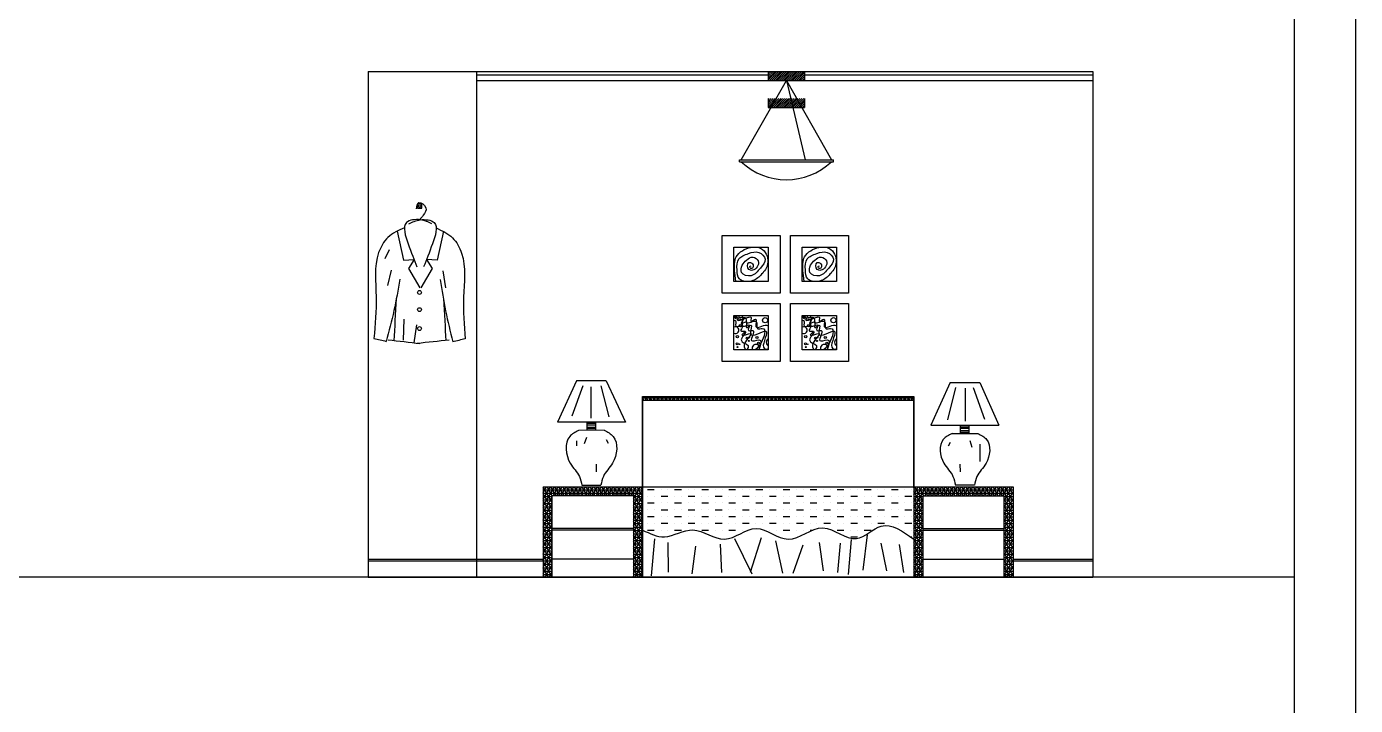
# Model space of a CAD drawing. Header units: inches. Extents: x 8.9 to 51.4, y 11.8 to 36.6.
# Drawn here: x 22.56 to 29.92, y 20.7 to 24.45 of the extents above; entities that cross this region are included whole.
import ezdxf

# ---------------------------------------------------------------- set-up
doc = ezdxf.new("R2010")
doc.units = ezdxf.units.IN
doc.header["$MEASUREMENT"] = 0
for name, color, linetype in [('02', 2, 'Continuous'), ('1', 1, 'Continuous'), ('4', 4, 'Continuous'), ('8', 8, 'Continuous'), ('kadrbm', 4, 'Continuous')]:
    doc.layers.add(name, color=color, linetype=linetype)

# ---------------------------------------------------------------- blocks, each defined once
blk = doc.blocks.new('kadrbm')
at = {"layer": 'kadrbm', "color": 4}
blk.add_lwpolyline([(0, 0), (0, 24.7972), (21, 24.7972), (21, 0), (0, 0)], close=True, dxfattribs=at)
blk.add_lwpolyline([(20.6631, 0.3257), (20.6631, 24.4603), (0.3369, 24.4603), (0.3369, 0.3257), (20.6631, 0.3257)], dxfattribs=at)

msp = doc.modelspace()

# ---------------------------------------------------------------- hatches: boundary and pattern name
at = {"layer": '8'}
h = msp.add_hatch(dxfattribs=at)
h.set_pattern_fill('NET3', color=256, scale=0.15, style=0)
h.set_pattern_definition([(0, (-34.074498, 33.554655), (0, 0.01875), []), (60, (-34.074498, 33.554655), (-0.0162379763, 0.009375), []), (120, (-34.074498, 33.554655), (-0.0162379763, -0.009375), [])])
h.paths.add_polyline_path([(25.9737, 22.4061), (25.9737, 22.3861), (27.4737, 22.3861), (27.4737, 22.4061)])
h = msp.add_hatch(dxfattribs=at)
h.set_pattern_fill('NET3', color=256, scale=0.15, style=0)
h.set_pattern_definition([(0, (65.323836, -13.791286), (0, 0.01875), []), (60, (65.323836, -13.791286), (-0.016237976, 0.009375), []), (120, (65.323836, -13.791286), (-0.016237976, -0.009375), [])])
h.paths.add_polyline_path([(25.9237, 21.8561), (25.9237, 21.4061), (25.9737, 21.4061), (25.9737, 21.9061), (25.4237, 21.9061), (25.4237, 21.4061), (25.4737, 21.4061), (25.4737, 21.8561)])
h.paths.add_polyline_path([(27.9737, 21.8561), (27.9737, 21.4061), (28.0237, 21.4061), (28.0237, 21.9061), (27.4737, 21.9061), (27.4737, 21.4061), (27.5237, 21.4061), (27.5237, 21.8561)])

# ---------------------------------------------------------------- linework, layer by layer
at = {"layer": '02'}
for p, q in [((26.669, 24.2061), (26.669, 24.1554)), ((26.669, 24.2008), (26.6743, 24.2061)), ((26.669, 24.1902), (26.685, 24.2061)), ((26.669, 24.1796), (26.6956, 24.2061)), ((26.669, 24.169), (26.7062, 24.2061)), ((26.669, 24.1584), (26.7168, 24.2061)), ((26.6766, 24.1554), (26.7274, 24.2061)), ((26.6872, 24.1554), (26.738, 24.2061)), ((26.6978, 24.1554), (26.7486, 24.2061)), ((26.7084, 24.1554), (26.7592, 24.2061)), ((26.719, 24.1554), (26.7698, 24.2061)), ((26.7296, 24.1554), (26.7804, 24.2061)), ((26.7402, 24.1554), (26.791, 24.2061)), ((26.7508, 24.1554), (26.8016, 24.2061)), ((26.7615, 24.1554), (26.8122, 24.2061)), ((26.7721, 24.1554), (26.8228, 24.2061)), ((26.7827, 24.1554), (26.8334, 24.2061)), ((26.7933, 24.1554), (26.8441, 24.2061)), ((26.8039, 24.1554), (26.8547, 24.2061)), ((26.8145, 24.1554), (26.8653, 24.2061)), ((26.8251, 24.1554), (26.869, 24.1993)), ((26.869, 24.2061), (26.869, 24.1554)), ((26.519, 23.7161), (26.769, 24.1554)), ((26.769, 24.1554), (27.019, 23.7161)), ((26.769, 24.1554), (26.8724, 23.7161)), ((26.8357, 24.1554), (26.869, 24.1887)), ((26.8463, 24.1554), (26.869, 24.1781)), ((26.8569, 24.1554), (26.869, 24.1675)), ((26.8675, 24.1554), (26.869, 24.1568)), ((26.669, 24.0508), (26.6743, 24.0561)), ((26.669, 24.0402), (26.685, 24.0561)), ((26.669, 24.0561), (26.669, 24.0054)), ((26.669, 24.0296), (26.6956, 24.0561)), ((26.669, 24.019), (26.7062, 24.0561)), ((26.669, 24.0084), (26.7168, 24.0561)), ((26.6766, 24.0054), (26.7274, 24.0561)), ((26.6872, 24.0054), (26.738, 24.0561)), ((26.6978, 24.0054), (26.7486, 24.0561)), ((26.7084, 24.0054), (26.7592, 24.0561)), ((26.719, 24.0054), (26.7698, 24.0561)), ((26.7296, 24.0054), (26.7804, 24.0561)), ((26.7402, 24.0054), (26.791, 24.0561)), ((26.7508, 24.0054), (26.8016, 24.0561)), ((26.7615, 24.0054), (26.8122, 24.0561)), ((26.7721, 24.0054), (26.8228, 24.0561)), ((26.7827, 24.0054), (26.8334, 24.0561)), ((26.7933, 24.0054), (26.8441, 24.0561)), ((26.8039, 24.0054), (26.8547, 24.0561)), ((26.8145, 24.0054), (26.8653, 24.0561)), ((26.8251, 24.0054), (26.869, 24.0493)), ((26.869, 24.0561), (26.869, 24.0054)), ((26.669, 24.0054), (26.869, 24.0054)), ((26.8357, 24.0054), (26.869, 24.0387)), ((26.8463, 24.0054), (26.869, 24.0281)), ((26.8569, 24.0054), (26.869, 24.0175)), ((26.8675, 24.0054), (26.869, 24.0068)), ((26.509, 23.7161), (27.029, 23.7161)), ((26.509, 23.7061), (26.509, 23.7161)), ((26.509, 23.7061), (27.029, 23.7061)), ((27.029, 23.7061), (27.029, 23.7161)), ((24.6154, 23.3215), (24.6511, 23.161)), ((24.8717, 23.3215), (24.836, 23.161)), ((24.5719, 23.2184), (24.5472, 23.1691)), ((24.6511, 23.161), (24.7086, 23.1652)), ((24.7086, 23.1652), (24.6789, 23.1154)), ((24.836, 23.161), (24.7785, 23.1652)), ((24.7785, 23.1652), (24.8082, 23.1154)), ((24.5825, 23.1056), (24.5613, 23.0211)), ((24.6789, 23.1154), (24.7404, 23.0083)), ((24.8082, 23.1154), (24.7467, 23.0083)), ((24.8681, 23.1021), (24.8822, 23.007)), ((24.653, 22.8344), (24.6495, 22.7181)), ((24.7229, 22.8039), (24.7069, 22.7043)), ((25.6437, 22.4649), (25.5816, 22.2981)), ((25.6879, 22.4607), (25.6879, 22.2865)), ((25.7416, 22.4649), (25.7858, 22.2939)), ((27.7057, 22.4562), (27.6615, 22.2766)), ((27.7594, 22.452), (27.7594, 22.2692)), ((27.8036, 22.4562), (27.8657, 22.2808)), ((25.9737, 22.3861), (27.4737, 22.3861)), ((25.7142, 22.2561), (25.6662, 22.2561)), ((25.7142, 22.2481), (25.6662, 22.2481)), ((25.7142, 22.2351), (25.6662, 22.2349)), ((25.7142, 22.2271), (25.6662, 22.2269)), ((27.7331, 22.2388), (27.7811, 22.2388)), ((27.7331, 22.2308), (27.7811, 22.2308)), ((27.7331, 22.2178), (27.7811, 22.2176)), ((27.7331, 22.2098), (27.7811, 22.2096)), ((25.6079, 22.1603), (25.6079, 22.1329)), ((25.6637, 22.1792), (25.6511, 22.1435)), ((25.7721, 22.1687), (25.7826, 22.1487)), ((27.6752, 22.1514), (27.6647, 22.1314)), ((27.7836, 22.1619), (27.7962, 22.1262)), ((27.8394, 22.143), (27.8394, 22.0465)), ((25.7174, 22.0318), (25.7163, 21.9887)), ((27.7299, 22.0318), (27.731, 21.9887)), ((25.9237, 21.8561), (25.4737, 21.8561)), ((25.4737, 21.4061), (25.4737, 21.8561)), ((25.9237, 21.8561), (25.9237, 21.4061)), ((26.0005, 21.8922), (26.038, 21.8922)), ((26.0005, 21.8547), (26.0005, 21.8547)), ((26.038, 21.8547), (26.038, 21.8547)), ((26.0755, 21.8922), (26.0755, 21.8922)), ((26.0755, 21.8547), (26.113, 21.8547)), ((26.113, 21.8922), (26.113, 21.8922)), ((26.1505, 21.8922), (26.188, 21.8922)), ((26.1505, 21.8547), (26.1505, 21.8547)), ((26.188, 21.8547), (26.188, 21.8547)), ((26.2255, 21.8922), (26.2255, 21.8922)), ((26.2255, 21.8547), (26.263, 21.8547)), ((26.263, 21.8922), (26.263, 21.8922)), ((26.3005, 21.8922), (26.338, 21.8922)), ((26.3005, 21.8547), (26.3005, 21.8547)), ((26.338, 21.8547), (26.338, 21.8547)), ((26.3755, 21.8922), (26.3755, 21.8922)), ((26.3755, 21.8547), (26.413, 21.8547)), ((26.413, 21.8922), (26.413, 21.8922)), ((26.4505, 21.8922), (26.488, 21.8922)), ((26.4505, 21.8547), (26.4505, 21.8547)), ((26.488, 21.8547), (26.488, 21.8547)), ((26.5255, 21.8922), (26.5255, 21.8922)), ((26.5255, 21.8547), (26.563, 21.8547)), ((26.563, 21.8922), (26.563, 21.8922)), ((26.6005, 21.8922), (26.638, 21.8922)), ((26.6005, 21.8547), (26.6005, 21.8547)), ((26.638, 21.8547), (26.638, 21.8547)), ((26.6755, 21.8922), (26.6755, 21.8922)), ((26.6755, 21.8547), (26.713, 21.8547)), ((26.713, 21.8922), (26.713, 21.8922)), ((26.7505, 21.8922), (26.788, 21.8922)), ((26.7505, 21.8547), (26.7505, 21.8547)), ((26.788, 21.8547), (26.788, 21.8547)), ((26.8255, 21.8922), (26.8255, 21.8922)), ((26.8255, 21.8547), (26.863, 21.8547)), ((26.863, 21.8922), (26.863, 21.8922)), ((26.9005, 21.8922), (26.938, 21.8922)), ((26.9005, 21.8547), (26.9005, 21.8547)), ((26.938, 21.8547), (26.938, 21.8547)), ((26.9755, 21.8922), (26.9755, 21.8922)), ((26.9755, 21.8547), (27.013, 21.8547)), ((27.013, 21.8922), (27.013, 21.8922)), ((27.0505, 21.8922), (27.088, 21.8922)), ((27.0505, 21.8547), (27.0505, 21.8547)), ((27.088, 21.8547), (27.088, 21.8547)), ((27.1255, 21.8922), (27.1255, 21.8922)), ((27.1255, 21.8547), (27.163, 21.8547)), ((27.163, 21.8922), (27.163, 21.8922)), ((27.2005, 21.8922), (27.238, 21.8922)), ((27.2005, 21.8547), (27.2005, 21.8547)), ((27.238, 21.8547), (27.238, 21.8547)), ((27.2755, 21.8922), (27.2755, 21.8922)), ((27.2755, 21.8547), (27.313, 21.8547)), ((27.313, 21.8922), (27.313, 21.8922)), ((27.3505, 21.8922), (27.388, 21.8922)), ((27.3505, 21.8547), (27.3505, 21.8547)), ((27.388, 21.8547), (27.388, 21.8547)), ((27.4255, 21.8922), (27.4255, 21.8922)), ((27.4255, 21.8547), (27.463, 21.8547)), ((27.463, 21.8922), (27.463, 21.8922)), ((27.5237, 21.8561), (27.9737, 21.8561)), ((27.5237, 21.8561), (27.5237, 21.4061)), ((27.9737, 21.4061), (27.9737, 21.8561)), ((26.0005, 21.8172), (26.038, 21.8172)), ((26.0005, 21.7797), (26.0005, 21.7797)), ((26.038, 21.7797), (26.038, 21.7797)), ((26.0755, 21.8172), (26.0755, 21.8172)), ((26.0755, 21.7797), (26.113, 21.7797)), ((26.113, 21.8172), (26.113, 21.8172)), ((26.1505, 21.8172), (26.188, 21.8172)), ((26.1505, 21.7797), (26.1505, 21.7797)), ((26.188, 21.7797), (26.188, 21.7797)), ((26.2255, 21.8172), (26.2255, 21.8172)), ((26.2255, 21.7797), (26.263, 21.7797)), ((26.263, 21.8172), (26.263, 21.8172)), ((26.3005, 21.8172), (26.338, 21.8172)), ((26.3005, 21.7797), (26.3005, 21.7797)), ((26.338, 21.7797), (26.338, 21.7797)), ((26.3755, 21.8172), (26.3755, 21.8172)), ((26.3755, 21.7797), (26.413, 21.7797)), ((26.413, 21.8172), (26.413, 21.8172)), ((26.4505, 21.8172), (26.488, 21.8172)), ((26.4505, 21.7797), (26.4505, 21.7797)), ((26.488, 21.7797), (26.488, 21.7797)), ((26.5255, 21.8172), (26.5255, 21.8172)), ((26.5255, 21.7797), (26.563, 21.7797)), ((26.563, 21.8172), (26.563, 21.8172)), ((26.6005, 21.8172), (26.638, 21.8172)), ((26.6005, 21.7797), (26.6005, 21.7797)), ((26.638, 21.7797), (26.638, 21.7797)), ((26.6755, 21.8172), (26.6755, 21.8172)), ((26.6755, 21.7797), (26.713, 21.7797)), ((26.713, 21.8172), (26.713, 21.8172)), ((26.7505, 21.8172), (26.788, 21.8172)), ((26.7505, 21.7797), (26.7505, 21.7797)), ((26.788, 21.7797), (26.788, 21.7797)), ((26.8255, 21.8172), (26.8255, 21.8172)), ((26.8255, 21.7797), (26.863, 21.7797)), ((26.863, 21.8172), (26.863, 21.8172)), ((26.9005, 21.8172), (26.938, 21.8172)), ((26.9005, 21.7797), (26.9005, 21.7797)), ((26.938, 21.7797), (26.938, 21.7797)), ((26.9755, 21.8172), (26.9755, 21.8172)), ((26.9755, 21.7797), (27.013, 21.7797)), ((27.013, 21.8172), (27.013, 21.8172)), ((27.0505, 21.8172), (27.088, 21.8172)), ((27.0505, 21.7797), (27.0505, 21.7797)), ((27.088, 21.7797), (27.088, 21.7797)), ((27.1255, 21.8172), (27.1255, 21.8172)), ((27.1255, 21.7797), (27.163, 21.7797)), ((27.163, 21.8172), (27.163, 21.8172)), ((27.2005, 21.8172), (27.238, 21.8172)), ((27.2005, 21.7797), (27.2005, 21.7797)), ((27.238, 21.7797), (27.238, 21.7797)), ((27.2755, 21.8172), (27.2755, 21.8172)), ((27.2755, 21.7797), (27.313, 21.7797)), ((27.313, 21.8172), (27.313, 21.8172)), ((27.3505, 21.8172), (27.388, 21.8172)), ((27.3505, 21.7797), (27.3505, 21.7797)), ((27.388, 21.7797), (27.388, 21.7797)), ((27.4255, 21.8172), (27.4255, 21.8172)), ((27.4255, 21.7797), (27.463, 21.7797)), ((27.463, 21.8172), (27.463, 21.8172)), ((26.0005, 21.7422), (26.038, 21.7422)), ((26.0005, 21.7047), (26.0005, 21.7047)), ((26.038, 21.7047), (26.038, 21.7047)), ((26.0755, 21.7422), (26.0755, 21.7422)), ((26.0755, 21.7047), (26.113, 21.7047)), ((26.113, 21.7422), (26.113, 21.7422)), ((26.1505, 21.7422), (26.188, 21.7422)), ((26.1505, 21.7047), (26.1505, 21.7047)), ((26.188, 21.7047), (26.188, 21.7047)), ((26.2255, 21.7422), (26.2255, 21.7422)), ((26.2255, 21.7047), (26.263, 21.7047)), ((26.263, 21.7422), (26.263, 21.7422)), ((26.3005, 21.7422), (26.338, 21.7422)), ((26.3005, 21.7047), (26.3005, 21.7047)), ((26.338, 21.7047), (26.338, 21.7047)), ((26.3755, 21.7422), (26.3755, 21.7422)), ((26.3755, 21.7047), (26.413, 21.7047)), ((26.413, 21.7422), (26.413, 21.7422)), ((26.4505, 21.7422), (26.488, 21.7422)), ((26.4505, 21.7047), (26.4505, 21.7047)), ((26.488, 21.7047), (26.488, 21.7047)), ((26.5255, 21.7422), (26.5255, 21.7422)), ((26.5255, 21.7047), (26.563, 21.7047)), ((26.563, 21.7422), (26.563, 21.7422)), ((26.6005, 21.7422), (26.638, 21.7422)), ((26.6005, 21.7047), (26.6005, 21.7047)), ((26.638, 21.7047), (26.638, 21.7047)), ((26.6755, 21.7422), (26.6755, 21.7422)), ((26.6755, 21.7047), (26.713, 21.7047)), ((26.713, 21.7422), (26.713, 21.7422)), ((26.7505, 21.7422), (26.788, 21.7422)), ((26.7505, 21.7047), (26.7505, 21.7047)), ((26.788, 21.7047), (26.788, 21.7047)), ((26.8255, 21.7422), (26.8255, 21.7422)), ((26.8255, 21.7047), (26.863, 21.7047)), ((26.863, 21.7422), (26.863, 21.7422)), ((26.9005, 21.7422), (26.938, 21.7422)), ((26.9005, 21.7047), (26.9005, 21.7047)), ((26.938, 21.7047), (26.938, 21.7047)), ((26.9755, 21.7422), (26.9755, 21.7422)), ((26.9755, 21.7047), (27.013, 21.7047)), ((27.013, 21.7422), (27.013, 21.7422)), ((27.0505, 21.7422), (27.088, 21.7422)), ((27.0505, 21.7047), (27.0505, 21.7047)), ((27.088, 21.7047), (27.088, 21.7047)), ((27.1255, 21.7422), (27.1255, 21.7422)), ((27.1255, 21.7047), (27.163, 21.7047)), ((27.163, 21.7422), (27.163, 21.7422)), ((27.2005, 21.7422), (27.238, 21.7422)), ((27.2005, 21.7047), (27.2005, 21.7047)), ((27.238, 21.7047), (27.238, 21.7047)), ((27.2755, 21.7422), (27.2755, 21.7422)), ((27.2755, 21.7047), (27.313, 21.7047)), ((27.313, 21.7422), (27.313, 21.7422)), ((27.3505, 21.7422), (27.388, 21.7422)), ((27.3505, 21.7047), (27.3505, 21.7047)), ((27.388, 21.7047), (27.388, 21.7047)), ((27.4255, 21.7422), (27.4255, 21.7422)), ((27.4255, 21.7047), (27.463, 21.7047)), ((27.463, 21.7422), (27.463, 21.7422)), ((25.9237, 21.6761), (25.4737, 21.6761)), ((25.9237, 21.6661), (25.4737, 21.6661)), ((26.0005, 21.6672), (26.038, 21.6672)), ((26.0393, 21.6191), (26.0211, 21.4142)), ((26.0755, 21.6672), (26.0755, 21.6672)), ((26.113, 21.6672), (26.113, 21.6672)), ((26.1505, 21.6672), (26.188, 21.6672)), ((26.2255, 21.6672), (26.2255, 21.6672)), ((26.263, 21.6672), (26.263, 21.6672)), ((26.3005, 21.6672), (26.338, 21.6672)), ((26.3755, 21.6672), (26.3755, 21.6672)), ((26.413, 21.6672), (26.413, 21.6672)), ((26.4505, 21.6672), (26.488, 21.6672)), ((26.4819, 21.6211), (26.5773, 21.4244)), ((26.5255, 21.6672), (26.5255, 21.6672)), ((26.563, 21.6672), (26.563, 21.6672)), ((26.6301, 21.6232), (26.5692, 21.4325)), ((26.6755, 21.6672), (26.6755, 21.6672)), ((26.713, 21.6672), (26.713, 21.6672)), ((26.7505, 21.6672), (26.788, 21.6672)), ((26.8255, 21.6672), (26.8255, 21.6672)), ((26.863, 21.6672), (26.863, 21.6672)), ((26.9005, 21.6672), (26.9149, 21.6672)), ((27.0505, 21.6672), (27.088, 21.6672)), ((27.1255, 21.6672), (27.1255, 21.6672)), ((27.1255, 21.6297), (27.163, 21.6297)), ((27.163, 21.6672), (27.163, 21.6672)), ((27.2167, 21.6414), (27.1924, 21.4446)), ((27.2005, 21.6672), (27.238, 21.6672)), ((27.4255, 21.6672), (27.4255, 21.6672)), ((27.4555, 21.6297), (27.463, 21.6297)), ((27.463, 21.6672), (27.463, 21.6672)), ((27.5237, 21.6761), (27.9737, 21.6761)), ((27.5237, 21.6661), (27.9737, 21.6661)), ((26.1124, 21.5988), (26.1144, 21.4345)), ((26.2667, 21.5785), (26.2464, 21.4244)), ((26.4027, 21.5887), (26.4108, 21.4325)), ((26.7092, 21.6069), (26.7478, 21.4284)), ((26.8595, 21.5826), (26.8047, 21.4264)), ((26.9508, 21.5988), (26.9731, 21.4406)), ((27.0665, 21.5948), (27.0523, 21.4325)), ((27.1269, 21.6145), (27.1106, 21.4218)), ((27.2919, 21.5948), (27.3223, 21.4406)), ((27.3934, 21.5866), (27.4177, 21.4325))]:
    msp.add_line(p, q, dxfattribs=at)
msp.add_lwpolyline([(24.7272, 23.4482), (24.7522, 23.4482), (24.7522, 23.4732), (24.7272, 23.4732)], close=True, dxfattribs=at)
for centre, radius in [((24.74, 23.4607), 0.0075), ((24.7389, 22.9824), 0.0108), ((24.7389, 22.8873), 0.0108), ((24.7389, 22.7824), 0.0108)]:
    msp.add_circle(centre, radius, dxfattribs=at)
msp.add_arc((26.769, 23.9686), 0.3625, 226.39718, 313.60282, dxfattribs=at)
for points in [[(24.7216, 23.4447), (24.7356, 23.4796), (24.7741, 23.4516), (24.7601, 23.4097), (24.7391, 23.3852)], [(24.808, 23.3627), (24.7435, 23.3842), (24.6668, 23.3688), (24.676, 23.2523), (24.7251, 23.1235)], [(24.6791, 23.3627), (24.7436, 23.3842), (24.8204, 23.3688), (24.8111, 23.2523), (24.762, 23.1235)], [(24.6556, 23.3404), (24.5646, 23.287), (24.513, 23.2027), (24.4989, 22.9589), (24.4872, 22.728)], [(24.8309, 23.3393), (24.9214, 23.2849), (24.972, 23.1999), (24.9831, 22.956), (24.9914, 22.725)], [(24.6302, 23.055), (24.5974, 22.8816), (24.5552, 22.7116)], [(24.8529, 23.0537), (24.8836, 22.8799), (24.9232, 22.7094)], [(24.4872, 22.728), (24.5552, 22.7116)], [(24.9914, 22.725), (24.9232, 22.7094)], [(24.5658, 22.7207), (24.7417, 22.6996)], [(24.9031, 22.7186), (24.727, 22.6997)], [(25.9736, 21.667), (26.0943, 21.6299), (26.2521, 21.6679), (26.427, 21.6166), (26.602, 21.6755), (26.7788, 21.6166), (26.9708, 21.6793), (27.1571, 21.6204), (27.294, 21.6888), (27.4738, 21.6164)]]:
    msp.add_spline(points, degree=3, dxfattribs=at)
for points in [[(24.6101, 22.9488), (24.6056, 22.8669), (24.6011, 22.785), (24.5967, 22.7169)], [(24.8717, 22.9472), (24.8763, 22.8659), (24.8809, 22.7845), (24.885, 22.7167)]]:
    msp.add_open_spline(points, degree=3, dxfattribs=at)
at = {"layer": '1'}
for p, q in [((24.4552, 24.2061), (28.4652, 24.2061)), ((24.4552, 24.2061), (24.4552, 21.4061)), ((25.0552, 24.2061), (25.0552, 21.4061)), ((28.4652, 24.2061), (28.4652, 21.4061)), ((25.0552, 24.1861), (26.669, 24.1861)), ((25.0552, 24.1561), (28.4652, 24.1561)), ((26.869, 24.1861), (28.4652, 24.1861)), ((26.4141, 23.2979), (26.7341, 23.2979)), ((26.4141, 22.9779), (26.4141, 23.2979)), ((26.7341, 23.2979), (26.7341, 22.9779)), ((26.7922, 23.2979), (27.1122, 23.2979)), ((26.7922, 22.9779), (26.7922, 23.2979)), ((27.1122, 23.2979), (27.1122, 22.9779)), ((26.4791, 23.0429), (26.4791, 23.2324)), ((26.4791, 23.2324), (26.6691, 23.2324)), ((26.6691, 23.2324), (26.6691, 23.0429)), ((26.8572, 23.2324), (27.0472, 23.2324)), ((26.8572, 23.0429), (26.8572, 23.2324)), ((27.0472, 23.2324), (27.0472, 23.0429)), ((26.6691, 23.0429), (26.4791, 23.0429)), ((27.0472, 23.0429), (26.8572, 23.0429)), ((26.7341, 22.9779), (26.4141, 22.9779)), ((27.1122, 22.9779), (26.7922, 22.9779)), ((26.4141, 22.9204), (26.7341, 22.9204)), ((26.4141, 22.6004), (26.4141, 22.9204)), ((26.7341, 22.9204), (26.7341, 22.6004)), ((26.7922, 22.9204), (27.1122, 22.9204)), ((26.7922, 22.6004), (26.7922, 22.9204)), ((27.1122, 22.9204), (27.1122, 22.6004)), ((26.4791, 22.8549), (26.6691, 22.8549)), ((26.4791, 22.6654), (26.4791, 22.8549)), ((26.6691, 22.8549), (26.6691, 22.6654)), ((26.8572, 22.8549), (27.0472, 22.8549)), ((26.8572, 22.6654), (26.8572, 22.8549)), ((27.0472, 22.8549), (27.0472, 22.6654)), ((26.6691, 22.6654), (26.4791, 22.6654)), ((27.0472, 22.6654), (26.8572, 22.6654)), ((26.7341, 22.6004), (26.4141, 22.6004)), ((27.1122, 22.6004), (26.7922, 22.6004)), ((25.6077, 22.4923), (25.5022, 22.2641)), ((25.7727, 22.4923), (25.6077, 22.4923)), ((25.7727, 22.4923), (25.8782, 22.2641)), ((27.6746, 22.4836), (27.5692, 22.2468)), ((27.6746, 22.4836), (27.8397, 22.4836)), ((27.8397, 22.4836), (27.9451, 22.2468)), ((25.9737, 22.4061), (27.4737, 22.4061)), ((25.9737, 22.4061), (25.9737, 21.4061)), ((25.9737, 21.9061), (25.9737, 22.4061)), ((27.4737, 22.4061), (27.4737, 21.4061)), ((27.4737, 21.9061), (27.4737, 22.4061)), ((25.8782, 22.2641), (25.5022, 22.2641)), ((25.7615, 22.2193), (25.6189, 22.2186)), ((25.6662, 22.219), (25.6662, 22.2641)), ((25.7142, 22.219), (25.7142, 22.2641)), ((25.7615, 22.2193), (25.7615, 22.2193)), ((27.5692, 22.2468), (27.9451, 22.2468)), ((27.7331, 22.2017), (27.7331, 22.2468)), ((27.7811, 22.2017), (27.7811, 22.2468)), ((27.6858, 22.202), (27.6858, 22.202)), ((27.6858, 22.202), (27.8285, 22.2013)), ((25.6372, 21.9148), (25.7432, 21.9148)), ((27.8102, 21.9148), (27.7041, 21.9148)), ((25.4237, 21.9061), (28.0237, 21.9061)), ((25.4237, 21.9061), (25.4237, 21.4061)), ((28.0237, 21.9061), (28.0237, 21.4061)), ((24.4552, 21.5061), (25.4237, 21.5061)), ((24.4552, 21.4961), (25.4237, 21.4961)), ((25.9237, 21.5061), (25.4737, 21.5061)), ((27.5237, 21.5061), (27.9737, 21.5061)), ((28.0237, 21.5061), (28.4652, 21.5061)), ((28.0237, 21.4961), (28.4652, 21.4961)), ((24.4552, 21.4061), (28.4652, 21.4061))]:
    msp.add_line(p, q, dxfattribs=at)
for centre, radius in [((26.515, 22.7984), 0.00671), ((26.6517, 22.8288), 0.0145), ((26.8931, 22.7984), 0.00671), ((27.0298, 22.8288), 0.0145), ((26.4982, 22.7374), 0.00671), ((26.5526, 22.73), 0.00526), ((26.5649, 22.733), 0.00155), ((26.6063, 22.7333), 0.00589), ((26.8763, 22.7374), 0.00671), ((26.9307, 22.73), 0.00526), ((26.943, 22.733), 0.00155), ((26.9844, 22.7333), 0.00589), ((26.4972, 22.6977), 0.00526), ((26.4982, 22.6801), 0.00263), ((26.5096, 22.6956), 0.00155), ((26.5605, 22.7143), 0.00263), ((26.6146, 22.7019), 0.00532), ((26.8753, 22.6977), 0.00526), ((26.8763, 22.6801), 0.00263), ((26.8877, 22.6956), 0.00155), ((26.9386, 22.7143), 0.00263), ((26.9927, 22.7019), 0.00532)]:
    msp.add_circle(centre, radius, dxfattribs=at)
for centre, radius, start, end in [((26.4879, 22.7736), 0.0186, 242.05431, 117.94569), ((26.6822, 22.7065), 0.024, 122.80985, 237.19015), ((26.866, 22.7736), 0.0186, 242.05431, 117.94569), ((27.0603, 22.7065), 0.024, 122.80985, 237.19015), ((26.6005, 22.6745), 0.0202, 333.39164, 206.60836), ((26.9786, 22.6745), 0.0202, 333.39164, 206.60836)]:
    msp.add_arc(centre, radius, start, end, dxfattribs=at)
for points, knots in [([(26.4889, 23.0429), (26.4772, 23.1383), (26.4881, 23.1968), (26.5404, 23.2253), (26.572, 23.2322), (26.5728, 23.2324)], [1.612149, 1.612149, 1.612149, 1.612149, 59.755873, 152.371713, 154.767657, 154.767657, 154.767657, 154.767657]), ([(26.6087, 23.2324), (26.6192, 23.2302), (26.6563, 23.2145), (26.6791, 23.1417), (26.6348, 23.0828), (26.5856, 23.0385), (26.5017, 23.0412), (26.4945, 23.1108), (26.4956, 23.1749), (26.5587, 23.1981), (26.6152, 23.2165), (26.6665, 23.1638), (26.6203, 23.1139), (26.586, 23.0634), (26.5102, 23.082), (26.5222, 23.1353), (26.5474, 23.1624), (26.5829, 23.1874), (26.6199, 23.159), (26.6111, 23.1216), (26.5868, 23.102), (26.5533, 23.1069), (26.5512, 23.1529), (26.5829, 23.1457), (26.5885, 23.127), (26.5771, 23.1083), (26.5611, 23.1257), (26.5703, 23.1286), (26.5735, 23.1297)], [189.593006, 189.593006, 189.593006, 189.593006, 220.688089, 304.94411, 370.660038, 430.594948, 505.591504, 556.939282, 618.725648, 679.348952, 737.560687, 788.773374, 843.750426, 909.757681, 966.626844, 1006.077928, 1043.506214, 1083.275287, 1118.615116, 1152.055892, 1183.88478, 1204.190222, 1241.359135, 1258.184181, 1279.744717, 1292.183268, 1307.539594, 1315.870463, 1315.870463, 1315.870463, 1315.870463]), ([(26.867, 23.0429), (26.8553, 23.1383), (26.8662, 23.1968), (26.9185, 23.2253), (26.9501, 23.2322), (26.9509, 23.2324)], [1.612149, 1.612149, 1.612149, 1.612149, 59.755873, 152.371713, 154.767657, 154.767657, 154.767657, 154.767657]), ([(26.9868, 23.2324), (26.9973, 23.2302), (27.0344, 23.2145), (27.0572, 23.1417), (27.0129, 23.0828), (26.9637, 23.0385), (26.8798, 23.0412), (26.8727, 23.1108), (26.8737, 23.1749), (26.9368, 23.1981), (26.9933, 23.2165), (27.0446, 23.1638), (26.9984, 23.1139), (26.9641, 23.0634), (26.8884, 23.082), (26.9003, 23.1353), (26.9255, 23.1624), (26.9611, 23.1874), (26.998, 23.159), (26.9892, 23.1216), (26.9649, 23.102), (26.9314, 23.1069), (26.9294, 23.1529), (26.961, 23.1457), (26.9666, 23.127), (26.9552, 23.1083), (26.9392, 23.1257), (26.9484, 23.1286), (26.9516, 23.1297)], [189.593006, 189.593006, 189.593006, 189.593006, 220.688089, 304.94411, 370.660038, 430.594948, 505.591504, 556.939282, 618.725648, 679.348952, 737.560687, 788.773374, 843.750426, 909.757681, 966.626844, 1006.077928, 1043.506214, 1083.275287, 1118.615116, 1152.055892, 1183.88478, 1204.190222, 1241.359135, 1258.184181, 1279.744717, 1292.183268, 1307.539594, 1315.870463, 1315.870463, 1315.870463, 1315.870463]), ([(26.4791, 22.8549), (26.4886, 22.8539), (26.5035, 22.8522), (26.4779, 22.8446), (26.5088, 22.8494), (26.4862, 22.8139), (26.5469, 22.8484), (26.5048, 22.7967), (26.5606, 22.8374), (26.536, 22.7679), (26.5906, 22.8259), (26.5418, 22.7029), (26.7077, 22.8212), (26.6199, 22.6786), (26.6561, 22.6682), (26.6691, 22.6678)], [0, 0, 0, 0, 16.280715, 25.684268, 39.189113, 55.433844, 86.229791, 109.286605, 136.176087, 167.785543, 195.619096, 243.324653, 329.511929, 419.228211, 453.740465, 453.740465, 453.740465, 453.740465]), ([(26.4791, 22.8281), (26.4827, 22.8282), (26.4976, 22.8275), (26.4711, 22.7783), (26.546, 22.8101), (26.5019, 22.7607), (26.5691, 22.7772), (26.4857, 22.7096), (26.5677, 22.6961), (26.5568, 22.6741), (26.5498, 22.6654)], [39.647024, 39.647024, 39.647024, 39.647024, 48.838279, 79.378652, 116.670814, 143.24767, 167.197718, 219.70796, 269.20604, 297.36347, 297.36347, 297.36347, 297.36347]), ([(26.4795, 22.8542), (26.4817, 22.8476), (26.4881, 22.8291), (26.5364, 22.8457), (26.5127, 22.7751), (26.5818, 22.8206), (26.5442, 22.7613), (26.6107, 22.7853), (26.5487, 22.695), (26.6396, 22.7357), (26.6282, 22.6952), (26.6159, 22.6654)], [0, 0, 0, 0, 18.819499, 52.903495, 89.763671, 125.722509, 155.844007, 180.691215, 236.543519, 276.832825, 339.461592, 339.461592, 339.461592, 339.461592]), ([(26.5067, 22.8549), (26.5058, 22.8518), (26.5009, 22.8345), (26.5541, 22.8602), (26.5368, 22.7921), (26.6196, 22.8507), (26.5966, 22.7699), (26.6658, 22.7999), (26.6389, 22.706), (26.608, 22.6742), (26.5962, 22.6654)], [36.964321, 36.964321, 36.964321, 36.964321, 45.354781, 82.707896, 110.025304, 163.715199, 204.691316, 230.545645, 310.953258, 357.102392, 357.102392, 357.102392, 357.102392]), ([(26.5232, 22.8549), (26.5232, 22.8481), (26.5248, 22.8235), (26.5867, 22.8657), (26.5628, 22.8063), (26.6158, 22.8578), (26.582, 22.7608), (26.6456, 22.8079), (26.6664, 22.7991), (26.6691, 22.7972)], [63.32945, 63.32945, 63.32945, 63.32945, 80.431513, 127.379737, 148.452704, 178.341109, 219.404104, 278.986817, 289.09555, 289.09555, 289.09555, 289.09555]), ([(26.8572, 22.8549), (26.8667, 22.8539), (26.8816, 22.8522), (26.856, 22.8446), (26.8869, 22.8494), (26.8643, 22.8139), (26.925, 22.8484), (26.8829, 22.7967), (26.9387, 22.8374), (26.9141, 22.7679), (26.9687, 22.8259), (26.92, 22.7029), (27.0858, 22.8212), (26.998, 22.6786), (27.0342, 22.6682), (27.0472, 22.6678)], [0, 0, 0, 0, 16.280715, 25.684268, 39.189113, 55.433844, 86.229791, 109.286605, 136.176087, 167.785543, 195.619096, 243.324653, 329.511929, 419.228211, 453.740465, 453.740465, 453.740465, 453.740465]), ([(26.8572, 22.8281), (26.8608, 22.8282), (26.8757, 22.8275), (26.8492, 22.7783), (26.9241, 22.8101), (26.88, 22.7607), (26.9472, 22.7772), (26.8638, 22.7096), (26.9458, 22.6961), (26.9349, 22.6741), (26.9279, 22.6654)], [39.647024, 39.647024, 39.647024, 39.647024, 48.838279, 79.378652, 116.670814, 143.24767, 167.197718, 219.70796, 269.20604, 297.36347, 297.36347, 297.36347, 297.36347]), ([(26.8576, 22.8542), (26.8598, 22.8476), (26.8662, 22.8291), (26.9145, 22.8457), (26.8908, 22.7751), (26.9599, 22.8206), (26.9223, 22.7613), (26.9888, 22.7853), (26.9268, 22.695), (27.0177, 22.7357), (27.0063, 22.6952), (26.994, 22.6654)], [0, 0, 0, 0, 18.819499, 52.903495, 89.763671, 125.722509, 155.844007, 180.691215, 236.543519, 276.832825, 339.461592, 339.461592, 339.461592, 339.461592]), ([(26.8848, 22.8549), (26.8839, 22.8518), (26.879, 22.8345), (26.9322, 22.8602), (26.9149, 22.7921), (26.9977, 22.8507), (26.9747, 22.7699), (27.0439, 22.7999), (27.0171, 22.706), (26.9861, 22.6742), (26.9743, 22.6654)], [36.964321, 36.964321, 36.964321, 36.964321, 45.354781, 82.707896, 110.025304, 163.715199, 204.691316, 230.545645, 310.953258, 357.102392, 357.102392, 357.102392, 357.102392]), ([(26.9014, 22.8549), (26.9013, 22.8481), (26.9029, 22.8235), (26.9648, 22.8657), (26.941, 22.8063), (26.9939, 22.8578), (26.9601, 22.7608), (27.0237, 22.8079), (27.0445, 22.7991), (27.0472, 22.7972)], [63.32945, 63.32945, 63.32945, 63.32945, 80.431513, 127.379737, 148.452704, 178.341109, 219.404104, 278.986817, 289.09555, 289.09555, 289.09555, 289.09555]), ([(26.5416, 22.7655), (26.5346, 22.7594), (26.5004, 22.7299), (26.6136, 22.7771), (26.5254, 22.7074), (26.5362, 22.6746), (26.5459, 22.6654)], [0, 0, 0, 0, 27.677996, 78.243711, 142.573708, 180.158146, 180.158146, 180.158146, 180.158146]), ([(26.9197, 22.7655), (26.9127, 22.7594), (26.8785, 22.7299), (26.9917, 22.7771), (26.9035, 22.7074), (26.9144, 22.6746), (26.924, 22.6654)], [0, 0, 0, 0, 27.677996, 78.243711, 142.573708, 180.158146, 180.158146, 180.158146, 180.158146])]:
    msp.add_open_spline(points, degree=3, knots=knots, dxfattribs=at)
for points in [[(26.4796, 22.788), (26.4799, 22.7876), (26.4796, 22.7876), (26.4791, 22.7878)], [(26.8577, 22.788), (26.858, 22.7876), (26.8578, 22.7876), (26.8572, 22.7878)], [(26.661, 22.6654), (26.6639, 22.6673), (26.6666, 22.6692), (26.6691, 22.6712)], [(27.0391, 22.6654), (27.042, 22.6673), (27.0447, 22.6692), (27.0472, 22.6712)]]:
    msp.add_open_spline(points, degree=3, dxfattribs=at)
for points in [[(25.6189, 22.2186), (25.5701, 22.1851), (25.5731, 22.0367), (25.6239, 21.9636), (25.6372, 21.9148)], [(25.7615, 22.2193), (25.8103, 22.1858), (25.8073, 22.0374), (25.7564, 21.9642), (25.7432, 21.9148)], [(27.6858, 22.202), (27.637, 22.1685), (27.6401, 22.0374), (27.6909, 21.9642), (27.7041, 21.9148)], [(27.8285, 22.2013), (27.8773, 22.1678), (27.8742, 22.0367), (27.8234, 21.9636), (27.8102, 21.9148)]]:
    msp.add_spline(points, degree=3, dxfattribs=at)
at = {"layer": '4'}
msp.add_line((29.5811, 21.4061), (9.2549, 21.4061), dxfattribs=at)

# ---------------------------------------------------------------- block references
at = {"layer": 'kadrbm'}
msp.add_blockref('kadrbm', (8.918, 11.83), dxfattribs=at)

doc.saveas('drawing.dxf')
